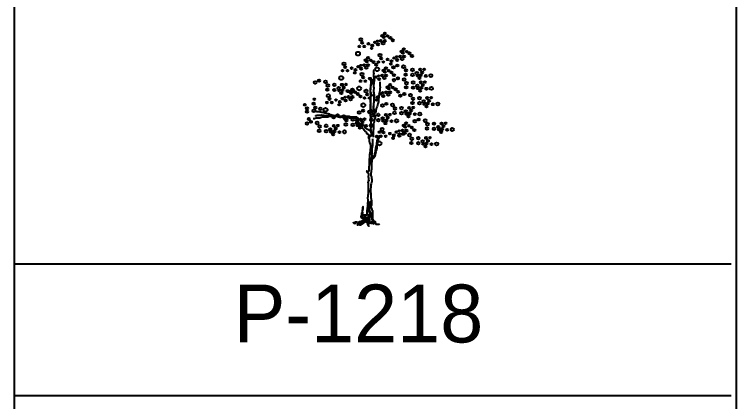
# Model space of a CAD drawing. Extents: x -74 to 94, y -49 to 40.
# Drawn here: x -26.63 to -19.14, y -39.67 to -35.65 of the extents above; entities that cross this region are included whole.
import ezdxf

# ---------------------------------------------------------------- set-up
doc = ezdxf.new("R2010")
doc.units = 0
doc.header["$LTSCALE"] = 100
doc.header["$MEASUREMENT"] = 0
doc.layers.add('FOLHA', color=3, linetype='CONTINUOUS')
doc.layers.add('P-ARVORE', color=2, linetype='CONTINUOUS')

# ---------------------------------------------------------------- blocks, each defined once
blk = doc.blocks.new('P-1218')
at = {"layer": 'P-ARVORE'}
for p, q in [((0.109, 2.281), (0.109, 2.305)), ((0.109, 2.305), (0.113, 2.291)), ((0.118, 2.252), (0.109, 2.281)), ((0.113, 2.291), (0.113, 2.262)), ((0.113, 2.262), (0.122, 2.247)), ((0.122, 2.242), (0.118, 2.252)), ((0.122, 2.257), (0.122, 2.266)), ((0.122, 2.266), (0.122, 2.242)), ((0.122, 2.247), (0.131, 2.266)), ((0.126, 2.237), (0.122, 2.257)), ((0.131, 2.247), (0.126, 2.262)), ((0.126, 2.262), (0.131, 2.252)), ((0.131, 2.252), (0.126, 2.237)), ((0.131, 2.266), (0.131, 2.247)), ((0.022, 1.815), (0.009, 1.825)), ((0.009, 1.825), (0.027, 1.82)), ((0.022, 1.776), (0.009, 1.81)), ((0.009, 1.81), (0.009, 1.796)), ((0.027, 1.796), (0.014, 1.82)), ((0.014, 1.82), (0.022, 1.776)), ((0.027, 1.82), (0.018, 1.825)), ((0.018, 1.825), (0.027, 1.825)), ((0.027, 1.82), (0.018, 1.82)), ((0.018, 1.82), (0.027, 1.82)), ((0.027, 1.776), (0.022, 1.815)), ((0.027, 1.825), (0.027, 1.834)), ((0.027, 1.834), (0.035, 1.83)), ((0.027, 1.83), (0.027, 1.796)), ((0.035, 1.83), (0.044, 1.834)), ((0.044, 1.834), (0.04, 1.834)), ((0.061, 1.922), (0.061, 1.902)), ((0.061, 1.922), (0.07, 1.922)), ((0.07, 1.922), (0.061, 1.922)), ((0.061, 1.902), (0.066, 1.893)), ((0.009, 1.796), (0.031, 1.762)), ((0.031, 1.762), (0.027, 1.776)), ((0.044, 1.349), (0.048, 1.329)), ((0.044, 1.32), (0.044, 1.349)), ((0.048, 1.363), (0.053, 1.373)), ((0.053, 1.373), (0.048, 1.363)), ((0.053, 1.291), (0.044, 1.32)), ((0.048, 1.329), (0.053, 1.315)), ((0.053, 1.315), (0.053, 1.291)), ((-0.307, 0.048), (-0.298, 0.033)), ((-0.298, 0.033), (-0.289, 0.024)), ((-0.289, 0.024), (-0.285, 0.014)), ((-0.285, 0.014), (-0.276, 0.009)), ((-0.276, 0.058), (-0.268, 0.043)), ((-0.276, 0.009), (-0.276, 0.004)), ((-0.268, 0.043), (-0.263, 0.028)), ((-0.263, 0.028), (-0.263, 0.014)), ((-0.263, 0.014), (-0.259, 0.009)), ((-0.25, 0.067), (-0.25, 0.043)), ((-0.25, 0.043), (-0.246, 0.024)), ((-0.246, 0.024), (-0.242, 0.014))]:
    blk.add_line(p, q, dxfattribs=at)
for points in [[(0.135, 2.3), (0.139, 2.31), (0.131, 2.33), (0.131, 2.349), (0.126, 2.368), (0.122, 2.398), (0.118, 2.412), (0.118, 2.427), (0.122, 2.436), (0.122, 2.509), (0.126, 2.519), (0.126, 2.529), (0.131, 2.538), (0.131, 2.713), (0.122, 2.723), (0.122, 2.791), (0.126, 2.815), (0.126, 2.83), (0.122, 2.854), (0.122, 2.902), (0.126, 2.922), (0.126, 2.936), (0.131, 2.961), (0.131, 3.019), (0.126, 3.043), (0.122, 3.063), (0.122, 3.116), (0.126, 3.126), (0.122, 3.135), (0.122, 3.184), (0.126, 3.194), (0.126, 3.203), (0.131, 3.213)], [(0.053, 2.898), (0.053, 2.839), (0.044, 2.815), (0.044, 2.781), (0.048, 2.752), (0.057, 2.723), (0.057, 2.703), (0.053, 2.723), (0.053, 2.781), (0.057, 2.805), (0.057, 2.825), (0.061, 2.839), (0.061, 2.864), (0.066, 2.888), (0.066, 2.975), (0.061, 2.99), (0.061, 3.014), (0.066, 3.024), (0.061, 3.038), (0.061, 3.053)], [(0.248, 2.956), (0.248, 2.941), (0.243, 2.922), (0.243, 2.888), (0.248, 2.868), (0.252, 2.844), (0.252, 2.834), (0.248, 2.82), (0.248, 2.771), (0.235, 2.713), (0.23, 2.689), (0.226, 2.66), (0.222, 2.64), (0.222, 2.626), (0.217, 2.611), (0.217, 2.538), (0.213, 2.519), (0.204, 2.495), (0.2, 2.47), (0.191, 2.446), (0.183, 2.432), (0.183, 2.422), (0.174, 2.412), (0.17, 2.398), (0.17, 2.388), (0.165, 2.373), (0.165, 2.359), (0.161, 2.349), (0.161, 2.334), (0.157, 2.325), (0.157, 2.315), (0.148, 2.305), (0.139, 2.3), (0.122, 2.3), (0.118, 2.305)], [(0.122, 2.737), (0.122, 2.66), (0.131, 2.631), (0.131, 2.592), (0.126, 2.572), (0.126, 2.558), (0.122, 2.543), (0.122, 2.529), (0.118, 2.519), (0.113, 2.495), (0.113, 2.465), (0.109, 2.446), (0.109, 2.432), (0.113, 2.422), (0.109, 2.407), (0.109, 2.325), (0.1, 2.32), (0.096, 2.33), (0.087, 2.344), (0.083, 2.354), (0.07, 2.359), (0.061, 2.393), (0.061, 2.461), (0.057, 2.485), (0.057, 2.533), (0.061, 2.548), (0.061, 2.669), (0.057, 2.694), (0.057, 2.703), (0.061, 2.684), (0.057, 2.66), (0.053, 2.631), (0.053, 2.601), (0.048, 2.577), (0.048, 2.538), (0.053, 2.514), (0.044, 2.475), (0.044, 2.334), (0.048, 2.315), (0.048, 2.296), (0.053, 2.271), (0.048, 2.247)], [(-0.753, 2.247), (-0.762, 2.247), (-0.788, 2.237), (-0.805, 2.232), (-0.818, 2.228), (-0.835, 2.223), (-0.887, 2.223), (-0.913, 2.218), (-0.931, 2.218), (-0.961, 2.213), (-0.996, 2.203), (-1.061, 2.203), (-1.074, 2.198), (-1.095, 2.194), (-1.108, 2.184), (-1.134, 2.184)], [(-0.112, 2.179), (-0.138, 2.169), (-0.168, 2.169), (-0.181, 2.174), (-0.194, 2.184), (-0.203, 2.198), (-0.211, 2.208), (-0.229, 2.218), (-0.333, 2.218), (-0.376, 2.228), (-0.389, 2.232), (-0.471, 2.232), (-0.489, 2.237), (-0.61, 2.237), (-0.632, 2.242), (-0.662, 2.242), (-0.679, 2.247), (-0.705, 2.252), (-0.718, 2.257), (-0.736, 2.257), (-0.749, 2.266), (-0.77, 2.271), (-0.792, 2.281), (-0.879, 2.305), (-0.892, 2.305), (-0.913, 2.31), (-0.931, 2.315), (-0.957, 2.32), (-0.974, 2.325), (-0.991, 2.325), (-1.017, 2.334), (-1.056, 2.334), (-1.074, 2.344), (-1.087, 2.344), (-1.095, 2.349), (-1.091, 2.349)], [(0.044, 1.839), (0.031, 1.834), (0.022, 1.834), (0.018, 1.844), (0.005, 1.859), (-0.012, 1.868), (-0.021, 1.878), (-0.025, 1.888), (-0.038, 1.907), (-0.047, 1.917), (-0.06, 1.927), (-0.081, 1.951), (-0.086, 1.965), (-0.103, 1.985), (-0.112, 1.999), (-0.116, 2.014), (-0.125, 2.019), (-0.133, 2.038), (-0.168, 2.077), (-0.181, 2.106), (-0.19, 2.121), (-0.194, 2.135), (-0.203, 2.145), (-0.203, 2.155), (-0.211, 2.165), (-0.22, 2.169), (-0.233, 2.165), (-0.246, 2.155), (-0.259, 2.15), (-0.246, 2.16), (-0.237, 2.169), (-0.233, 2.179), (-0.237, 2.189), (-0.25, 2.194), (-0.311, 2.194), (-0.341, 2.198), (-0.363, 2.203), (-0.385, 2.203), (-0.398, 2.208), (-0.415, 2.218), (-0.528, 2.218), (-0.536, 2.213), (-0.549, 2.218), (-0.567, 2.213), (-0.58, 2.213), (-0.597, 2.218), (-0.61, 2.218), (-0.632, 2.228), (-0.684, 2.242), (-0.705, 2.237), (-0.779, 2.237), (-0.801, 2.247), (-0.818, 2.247), (-0.835, 2.252), (-0.896, 2.252), (-0.913, 2.257), (-0.944, 2.257), (-0.961, 2.262), (-0.978, 2.257), (-1.061, 2.257), (-1.069, 2.252), (-1.082, 2.252), (-1.091, 2.247), (-1.087, 2.252)], [(0.048, 2.247), (0.053, 2.232), (0.053, 2.174), (0.057, 2.16), (0.057, 2.145), (0.061, 2.126), (0.061, 2.019), (0.057, 1.999), (0.053, 1.985), (0.053, 1.97), (0.057, 1.956), (0.057, 1.936), (0.061, 1.922), (0.061, 1.907), (0.066, 1.888), (0.066, 1.873), (0.07, 1.864), (0.07, 1.834), (0.07, 1.854), (0.066, 1.834), (0.061, 1.825), (0.057, 1.849), (0.057, 1.834), (0.048, 1.844), (0.044, 1.82), (0.035, 1.834), (0.035, 1.82), (0.027, 1.83)], [(0.139, 2.262), (0.139, 2.266), (0.131, 2.247), (0.131, 2.228), (0.131, 2.257), (0.139, 2.257), (0.139, 2.228), (0.144, 2.242), (0.144, 2.271), (0.148, 2.242), (0.148, 2.208), (0.144, 2.194), (0.139, 2.174), (0.131, 2.15), (0.126, 2.126), (0.122, 2.097), (0.118, 2.082), (0.118, 2.063), (0.113, 2.043), (0.113, 1.975), (0.109, 1.956), (0.105, 1.927), (0.105, 1.83), (0.109, 1.82), (0.109, 1.81)], [(0.07, 1.902), (0.07, 1.912), (0.053, 1.941), (0.044, 1.941), (0.018, 1.956), (-0.008, 1.965), (-0.025, 1.975), (-0.034, 1.985), (-0.051, 1.995), (-0.06, 2.009), (-0.064, 2.024), (-0.073, 2.038), (-0.077, 2.048), (-0.086, 2.053), (-0.103, 2.072), (-0.107, 2.082), (-0.116, 2.097), (-0.12, 2.111), (-0.133, 2.126), (-0.138, 2.135), (-0.138, 2.145), (-0.12, 2.155), (-0.125, 2.155)], [(0.235, 1.834), (0.213, 1.815), (0.204, 1.796), (0.2, 1.781), (0.2, 1.771), (0.196, 1.762), (0.187, 1.732), (0.183, 1.703), (0.174, 1.684), (0.174, 1.645), (0.17, 1.63), (0.165, 1.606), (0.157, 1.577), (0.157, 1.558), (0.152, 1.533), (0.148, 1.519), (0.148, 1.504), (0.144, 1.49), (0.144, 1.48), (0.139, 1.465), (0.139, 1.451), (0.135, 1.441), (0.131, 1.427), (0.122, 1.412), (0.105, 1.393), (0.1, 1.383), (0.074, 1.363), (0.048, 1.363), (0.044, 1.325), (0.053, 1.305), (0.053, 1.291), (0.048, 1.32), (0.044, 1.344), (0.048, 1.363), (0.044, 1.349), (0.053, 1.363), (0.048, 1.349), (0.048, 1.315), (0.053, 1.296)], [(0.235, 1.825), (0.226, 1.81), (0.226, 1.791), (0.222, 1.781), (0.213, 1.766), (0.209, 1.752), (0.209, 1.732), (0.204, 1.713), (0.2, 1.698), (0.191, 1.679), (0.191, 1.664), (0.183, 1.616), (0.183, 1.572), (0.178, 1.558), (0.174, 1.548), (0.17, 1.529), (0.161, 1.504), (0.157, 1.485), (0.157, 1.461), (0.152, 1.451), (0.152, 1.441), (0.148, 1.431), (0.144, 1.417), (0.135, 1.402), (0.131, 1.393), (0.122, 1.383), (0.118, 1.373), (0.105, 1.363), (0.079, 1.334), (0.066, 1.325), (0.057, 1.305), (0.057, 1.271), (0.061, 1.262), (0.07, 1.276), (0.074, 1.305), (0.074, 1.32), (0.079, 1.329), (0.079, 1.305), (0.074, 1.266), (0.074, 1.262)], [(0.027, 1.766), (0.022, 1.742), (0.022, 1.718), (0.031, 1.703), (0.035, 1.689), (0.044, 1.679), (0.048, 1.655), (0.053, 1.645), (0.053, 1.572), (0.048, 1.553), (0.048, 1.524), (0.04, 1.485), (0.04, 1.465), (0.035, 1.446), (0.035, 1.397), (0.031, 1.383), (0.031, 1.373), (0.027, 1.363), (0.027, 1.262), (0.022, 1.247), (0.022, 1.213), (0.018, 1.198), (0.018, 1.101), (0.009, 1.092), (0.001, 1.087), (-0.016, 1.096), (-0.021, 1.106), (-0.021, 1.087), (-0.016, 1.077), (-0.003, 1.072), (0.005, 1.058), (0.009, 1.048), (0.014, 1.033), (0.014, 1.019), (0.005, 0.99), (0.005, 0.98), (0.009, 0.961), (0.009, 0.927), (0.014, 0.917), (0.022, 0.907), (0.014, 0.897), (0.005, 0.897), (0.001, 0.888), (0.001, 0.878), (-0.003, 0.868), (0.001, 0.859), (0.001, 0.839), (0.005, 0.829), (0.001, 0.815), (0.001, 0.766), (0.005, 0.747), (0.001, 0.732), (0.001, 0.621), (-0.003, 0.601), (-0.003, 0.572), (-0.008, 0.558), (-0.008, 0.538), (-0.003, 0.514), (-0.003, 0.461), (-0.008, 0.436), (-0.008, 0.417), (-0.003, 0.402), (-0.008, 0.388), (-0.008, 0.373), (-0.016, 0.334), (-0.016, 0.305), (-0.021, 0.295), (-0.021, 0.242), (-0.025, 0.227), (-0.025, 0.218), (-0.038, 0.189), (-0.103, 0.189), (-0.112, 0.198), (-0.12, 0.213), (-0.116, 0.223), (-0.112, 0.232), (-0.112, 0.266), (-0.107, 0.291), (-0.107, 0.315), (-0.103, 0.339), (-0.103, 0.315), (-0.12, 0.257), (-0.12, 0.227), (-0.12, 0.242), (-0.12, 0.232), (-0.125, 0.223), (-0.133, 0.208), (-0.133, 0.193), (-0.125, 0.189)], [(0.096, 1.771), (0.096, 1.65), (0.092, 1.63), (0.087, 1.597), (0.083, 1.567), (0.079, 1.543), (0.079, 1.47), (0.074, 1.456), (0.079, 1.431), (0.079, 1.407), (0.083, 1.397), (0.083, 1.393)], [(0.074, 1.252), (0.079, 1.276), (0.083, 1.31), (0.074, 1.286), (0.074, 1.252), (0.07, 1.242), (0.074, 1.252), (0.074, 1.266), (0.074, 1.252), (0.07, 1.228), (0.07, 1.189), (0.074, 1.174), (0.07, 1.16), (0.07, 1.13), (0.066, 1.121), (0.066, 1.082), (0.061, 1.067), (0.061, 1.014), (0.066, 0.999), (0.07, 0.98), (0.074, 0.965), (0.074, 0.946), (0.079, 0.927), (0.079, 0.883), (0.07, 0.873), (0.066, 0.839), (0.061, 0.815), (0.057, 0.8), (0.057, 0.766), (0.053, 0.737), (0.053, 0.66), (0.057, 0.635), (0.057, 0.611), (0.061, 0.592), (0.061, 0.543), (0.066, 0.528), (0.066, 0.509), (0.07, 0.494), (0.07, 0.397), (0.066, 0.383), (0.061, 0.373), (0.057, 0.359), (0.066, 0.339), (0.074, 0.329), (0.083, 0.315), (0.083, 0.305), (0.092, 0.286), (0.096, 0.261), (0.096, 0.189)], [(0.048, 0.679), (0.044, 0.703), (0.044, 0.679), (0.04, 0.689), (0.035, 0.703), (0.04, 0.679), (0.035, 0.698), (0.031, 0.689), (0.027, 0.698), (0.027, 0.684), (0.018, 0.708), (0.014, 0.694), (0.009, 0.718), (0.009, 0.723)], [(0.053, 0.494), (0.057, 0.465), (0.061, 0.446), (0.066, 0.431), (0.048, 0.475), (0.044, 0.451), (0.048, 0.422), (0.04, 0.461), (0.044, 0.422), (0.048, 0.402), (0.04, 0.431), (0.027, 0.446), (0.027, 0.431), (0.044, 0.388), (0.027, 0.427), (0.027, 0.407), (0.04, 0.368), (0.018, 0.402), (0.031, 0.359), (0.04, 0.339), (0.022, 0.363), (0.014, 0.368), (0.027, 0.329), (0.035, 0.315), (0.022, 0.334), (0.009, 0.344), (0.027, 0.315), (0.04, 0.295), (0.027, 0.31)], [(0.014, 0.261), (0.018, 0.261), (0.014, 0.271), (0.009, 0.295), (0.027, 0.281), (0.035, 0.271), (0.018, 0.3), (0.014, 0.32), (0.027, 0.31), (0.035, 0.281), (0.048, 0.252), (0.053, 0.237), (0.053, 0.218), (0.057, 0.198), (0.057, 0.174), (0.061, 0.174)], [(-0.021, 0.111), (-0.029, 0.126), (-0.038, 0.13), (-0.051, 0.135), (-0.064, 0.135), (-0.081, 0.14), (-0.094, 0.145), (-0.112, 0.164), (-0.125, 0.208), (-0.12, 0.227), (-0.125, 0.208), (-0.125, 0.193), (-0.125, 0.237), (-0.116, 0.257), (-0.12, 0.237), (-0.125, 0.208), (-0.125, 0.198), (-0.138, 0.184), (-0.138, 0.174), (-0.142, 0.164), (-0.138, 0.155), (-0.125, 0.135), (-0.138, 0.15), (-0.138, 0.169), (-0.138, 0.14), (-0.103, 0.121), (-0.094, 0.111), (-0.086, 0.106)], [(-0.034, 0.198), (-0.042, 0.179), (-0.051, 0.174), (-0.051, 0.164), (-0.077, 0.15), (-0.077, 0.145)], [(-0.016, 0.033), (-0.012, 0.043), (-0.003, 0.067), (0.001, 0.087), (0.009, 0.111), (0.022, 0.126), (0.027, 0.135), (0.035, 0.092), (0.035, 0.028), (0.04, 0.014), (0.044, 0.033), (0.035, 0.077), (0.035, 0.111), (0.04, 0.135), (0.048, 0.145), (0.048, 0.16), (0.04, 0.164), (0.031, 0.174), (0.018, 0.174), (0.009, 0.189), (0.001, 0.193), (0.001, 0.126), (-0.008, 0.087), (-0.008, 0.14), (-0.003, 0.15), (0.009, 0.164), (0.022, 0.174)], [(0.027, 0.252), (0.035, 0.252), (0.035, 0.169), (0.031, 0.164)], [(0.087, 0.189), (0.083, 0.179), (0.083, 0.15), (0.079, 0.14), (0.079, 0.126), (0.083, 0.116), (0.079, 0.106), (0.092, 0.082), (0.092, 0.072), (0.105, 0.067), (0.113, 0.062), (0.105, 0.058), (0.118, 0.058), (0.105, 0.053), (0.118, 0.053), (0.118, 0.043), (0.131, 0.033), (0.131, 0.024), (0.139, 0.043), (0.148, 0.058), (0.148, 0.033), (0.144, 0.024), (0.157, 0.014), (0.165, 0.004), (0.174, 0.004), (0.187, -0.001), (0.23, -0.001), (0.239, -0.006)], [(0.092, 0.189), (0.092, 0.179), (0.096, 0.169), (0.092, 0.155), (0.096, 0.145), (0.096, 0.111), (0.1, 0.096), (0.105, 0.087), (0.113, 0.082), (0.113, 0.072), (0.122, 0.067), (0.122, 0.058), (0.139, 0.048), (0.148, 0.038), (0.157, 0.033), (0.157, 0.014), (0.165, 0.014), (0.174, 0.004), (0.174, 0.009)], [(-0.025, 0.082), (-0.034, 0.087), (-0.047, 0.096), (-0.055, 0.096), (-0.068, 0.092), (-0.077, 0.092), (-0.086, 0.096), (-0.086, 0.106), (-0.09, 0.087), (-0.103, 0.067), (-0.112, 0.062), (-0.125, 0.062), (-0.138, 0.058), (-0.151, 0.048), (-0.181, 0.048), (-0.194, 0.038), (-0.203, 0.038), (-0.211, 0.043), (-0.216, 0.043)], [(0.027, -0.049), (0.018, -0.035), (0.009, -0.03), (0.001, -0.02), (-0.008, -0.001), (-0.008, 0.014), (0.001, 0.024), (0.001, 0.033), (-0.008, 0.043), (-0.025, 0.053), (-0.034, 0.053), (-0.042, 0.058), (-0.064, 0.058), (-0.077, 0.053), (-0.086, 0.043), (-0.094, 0.024), (-0.103, 0.014), (-0.125, -0.001), (-0.138, -0.015), (-0.151, -0.02), (-0.172, -0.02), (-0.185, -0.015), (-0.198, -0.015), (-0.216, -0.02), (-0.203, 0.009), (-0.198, 0.024), (-0.181, 0.024), (-0.159, 0.019), (-0.142, 0.024), (-0.103, 0.053), (-0.094, 0.058), (-0.077, 0.062), (-0.068, 0.058), (-0.055, 0.058), (-0.042, 0.053), (-0.034, 0.048), (-0.016, 0.048), (-0.008, 0.043), (0.001, 0.028), (0.001, -0.025), (0.009, -0.035), (0.018, -0.04), (0.018, -0.044)], [(0.126, -0.001), (0.1, 0.019), (0.092, 0.024), (0.083, 0.014), (0.079, 0.024), (0.074, 0.014), (0.079, 0.038), (0.079, 0.024), (0.079, 0.038), (0.07, 0.024), (0.07, 0.053), (0.07, 0.043), (0.066, 0.024), (0.066, 0.053)]]:
    blk.add_lwpolyline(points, dxfattribs=at)
blk.add_lwpolyline([(-0.116, 0.242), (-0.116, 0.223), (-0.116, 0.242), (-0.112, 0.261), (-0.112, 0.286), (-0.107, 0.305), (-0.107, 0.315), (-0.103, 0.325), (-0.103, 0.339), (-0.099, 0.359), (-0.107, 0.359), (-0.112, 0.334), (-0.112, 0.305), (-0.12, 0.276), (-0.12, 0.252)], close=True, dxfattribs=at)
at = {"layer": 'P-ARVORE', "linetype": 'CONTINUOUS'}
for centre, radius in [((0.297, 3.91), 0.0209), ((0.327, 3.884), 0.0209), ((0.349, 3.958), 0.0209), ((0.407, 3.905), 0.0176), ((-0.148, 3.832), 0.0305), ((-0.122, 3.764), 0.0209), ((0.01, 3.743), 0.0176), ((0.143, 3.773), 0.0176), ((0.199, 3.8), 0.0128), ((0.209, 3.731), 0.0224), ((0.269, 3.806), 0.0209), ((0.314, 3.758), 0.0272), ((0.349, 3.806), 0.0224), ((0.465, 3.868), 0.0224), ((0.517, 3.815), 0.0224), ((-0.178, 3.689), 0.0176), ((-0.078, 3.689), 0.0176), ((0.076, 3.648), 0.0176), ((0.09, 3.707), 0.0209), ((0.693, 3.586), 0.0209), ((0.746, 3.634), 0.0209), ((0.804, 3.58), 0.0176), ((-0.206, 3.539), 0.04), ((0.001, 3.453), 0.0209), ((0.249, 3.508), 0.0305), ((0.274, 3.439), 0.0209), ((0.54, 3.449), 0.0176), ((0.596, 3.475), 0.0128), ((0.666, 3.481), 0.0209), ((0.711, 3.434), 0.0272), ((0.724, 3.559), 0.0209), ((0.746, 3.481), 0.0224), ((0.861, 3.544), 0.0224), ((0.914, 3.491), 0.0224), ((-0.497, 3.328), 0.0305), ((-0.149, 3.295), 0.0128), ((-0.079, 3.301), 0.0209), ((-0.052, 3.406), 0.0209), ((-0.022, 3.379), 0.0209), ((0.001, 3.301), 0.0224), ((0.058, 3.4), 0.0176), ((0.116, 3.364), 0.0224), ((0.169, 3.311), 0.0224), ((0.218, 3.365), 0.0176), ((0.319, 3.365), 0.0176), ((0.407, 3.418), 0.0176), ((0.473, 3.323), 0.0176), ((0.487, 3.382), 0.0209), ((0.605, 3.407), 0.0224), ((0.608, 3.292), 0.0224), ((0.74, 3.267), 0.0304), ((-0.527, 3.185), 0.0176), ((-0.471, 3.259), 0.0209), ((-0.426, 3.185), 0.0176), ((-0.338, 3.238), 0.0176), ((-0.273, 3.143), 0.0176), ((-0.258, 3.202), 0.0209), ((-0.205, 3.269), 0.0176), ((-0.14, 3.227), 0.0224), ((-0.034, 3.253), 0.0272), ((0.191, 3.215), 0.04), ((0.321, 3.189), 0.0209), ((0.351, 3.163), 0.0209), ((0.374, 3.237), 0.0209), ((0.431, 3.184), 0.0176), ((0.489, 3.148), 0.0224), ((0.529, 3.255), 0.0267), ((0.789, 3.193), 0.0272), ((0.925, 3.204), 0.0272), ((1.013, 3.135), 0.0256), ((1.084, 3.208), 0.0209), ((1.124, 3.151), 0.0209), ((1.167, 3.214), 0.0176), ((-1.014, 2.979), 0.0224), ((-0.554, 3.034), 0.04), ((-0.124, 3.111), 0.0305), ((-0.098, 3.043), 0.0209), ((0.034, 3.022), 0.0176), ((0.114, 2.986), 0.0209), ((0.167, 3.052), 0.0176), ((0.223, 3.079), 0.0128), ((0.233, 3.01), 0.0224), ((0.294, 3.085), 0.0209), ((0.338, 3.037), 0.0272), ((0.374, 3.085), 0.0224), ((0.541, 2.991), 0.0267), ((0.541, 3.094), 0.0224), ((0.621, 3.027), 0.0224), ((0.752, 3.003), 0.0304), ((0.78, 3.103), 0.0256), ((0.925, 3.097), 0.0272), ((1.023, 3.082), 0.0176), ((1.071, 3.031), 0.0209), ((1.093, 3.094), 0.0224), ((1.199, 3.076), 0.0209), ((1.304, 3.082), 0.0324), ((-1.094, 2.943), 0.0267), ((-0.883, 2.954), 0.0304), ((-0.834, 2.88), 0.0272), ((-0.698, 2.892), 0.0272), ((-0.61, 2.823), 0.0256), ((-0.539, 2.895), 0.0209), ((-0.499, 2.838), 0.0209), ((-0.456, 2.901), 0.0176), ((-0.182, 2.818), 0.04), ((-0.154, 2.969), 0.0176), ((-0.054, 2.969), 0.0176), ((0.1, 2.927), 0.0176), ((0.405, 2.841), 0.0209), ((0.458, 2.889), 0.0209), ((0.515, 2.835), 0.0176), ((0.792, 2.839), 0.0256), ((0.801, 2.928), 0.0272), ((0.937, 2.94), 0.0272), ((0.937, 2.833), 0.0272), ((1.025, 2.871), 0.0256), ((1.096, 2.944), 0.0209), ((1.105, 2.829), 0.0224), ((1.136, 2.886), 0.0209), ((1.179, 2.949), 0.0176), ((1.316, 2.818), 0.0324), ((-0.843, 2.791), 0.0256), ((-0.821, 2.667), 0.0305), ((-0.698, 2.785), 0.0272), ((-0.6, 2.77), 0.0176), ((-0.552, 2.718), 0.0209), ((-0.53, 2.781), 0.0224), ((-0.424, 2.764), 0.0209), ((-0.377, 2.745), 0.0209), ((-0.346, 2.718), 0.0209), ((-0.319, 2.77), 0.0324), ((-0.324, 2.793), 0.0209), ((-0.266, 2.739), 0.0176), ((-0.209, 2.703), 0.0224), ((-0.04, 2.763), 0.0305), ((-0.014, 2.694), 0.0209), ((0.251, 2.704), 0.0176), ((0.307, 2.731), 0.0128), ((0.378, 2.736), 0.0209), ((0.422, 2.689), 0.0272), ((0.435, 2.814), 0.0209), ((0.458, 2.736), 0.0224), ((0.573, 2.799), 0.0224), ((0.626, 2.746), 0.0224), ((0.753, 2.703), 0.0224), ((0.884, 2.678), 0.0304), ((1.035, 2.818), 0.0176), ((1.083, 2.766), 0.0209), ((1.211, 2.812), 0.0209), ((-1.112, 2.593), 0.0176), ((-0.796, 2.598), 0.0209), ((-0.663, 2.577), 0.0176), ((-0.583, 2.541), 0.0209), ((-0.53, 2.608), 0.0176), ((-0.474, 2.635), 0.0128), ((-0.464, 2.566), 0.0224), ((-0.404, 2.64), 0.0209), ((-0.359, 2.593), 0.0272), ((-0.324, 2.64), 0.0224), ((-0.156, 2.65), 0.0224), ((-0.07, 2.62), 0.0176), ((0.031, 2.62), 0.0176), ((0.119, 2.674), 0.0176), ((0.184, 2.578), 0.0176), ((0.199, 2.637), 0.0209), ((0.317, 2.662), 0.0224), ((0.673, 2.667), 0.0267), ((0.933, 2.604), 0.0272), ((1.069, 2.615), 0.0272), ((1.157, 2.547), 0.0256), ((1.228, 2.619), 0.0209), ((1.268, 2.562), 0.0209), ((1.311, 2.625), 0.0176), ((-1.311, 2.479), 0.0176), ((-1.263, 2.404), 0.0224), ((-1.125, 2.503), 0.0224), ((-1.09, 2.42), 0.0224), ((-0.989, 2.395), 0.0272), ((-0.879, 2.374), 0.04), ((-0.852, 2.524), 0.0176), ((-0.751, 2.524), 0.0176), ((-0.597, 2.482), 0.0176), ((-0.097, 2.47), 0.04), ((0.3, 2.463), 0.0267), ((0.38, 2.499), 0.0224), ((0.511, 2.474), 0.0304), ((0.561, 2.4), 0.0272), ((0.697, 2.411), 0.0272), ((0.855, 2.415), 0.0209), ((0.924, 2.514), 0.0256), ((0.938, 2.421), 0.0176), ((1.069, 2.509), 0.0272), ((1.167, 2.493), 0.0176), ((1.215, 2.442), 0.0209), ((1.237, 2.505), 0.0224), ((1.343, 2.488), 0.0209), ((1.449, 2.493), 0.0324), ((-1.263, 2.336), 0.0224), ((-1.122, 2.353), 0.0304), ((-0.71, 2.222), 0.0267), ((-0.63, 2.258), 0.0224), ((-0.499, 2.234), 0.0304), ((-0.181, 2.318), 0.0267), ((-0.101, 2.355), 0.0224), ((0.03, 2.33), 0.0304), ((0.08, 2.256), 0.0272), ((0.216, 2.267), 0.0272), ((0.374, 2.271), 0.0209), ((0.457, 2.276), 0.0176), ((0.551, 2.31), 0.0256), ((0.697, 2.304), 0.0272), ((0.785, 2.343), 0.0256), ((0.794, 2.289), 0.0176), ((0.842, 2.238), 0.0209), ((0.865, 2.301), 0.0224), ((0.895, 2.358), 0.0209), ((0.97, 2.284), 0.0209), ((1.076, 2.289), 0.0324), ((-1.263, 2.09), 0.0267), ((-1.227, 2.185), 0.0224), ((-1.183, 2.126), 0.0224), ((-1.052, 2.102), 0.0304), ((-0.465, 2.189), 0.0324), ((-0.449, 2.159), 0.0272), ((-0.313, 2.171), 0.0272), ((-0.225, 2.102), 0.0256), ((-0.155, 2.175), 0.0209), ((-0.115, 2.118), 0.0209), ((-0.071, 2.18), 0.0176), ((0.07, 2.166), 0.0256), ((0.216, 2.16), 0.0272), ((0.304, 2.198), 0.0256), ((0.313, 2.145), 0.0176), ((0.361, 2.094), 0.0209), ((0.384, 2.157), 0.0224), ((0.414, 2.214), 0.0209), ((0.489, 2.139), 0.0209), ((0.595, 2.145), 0.0324), ((0.794, 2.096), 0.0209), ((0.973, 2.138), 0.0267), ((1.053, 2.174), 0.0224), ((1.184, 2.15), 0.0304), ((1.234, 2.075), 0.0272), ((1.37, 2.087), 0.0272), ((1.528, 2.091), 0.0209), ((1.611, 2.096), 0.0176), ((-1.012, 1.938), 0.0256), ((-1.002, 2.027), 0.0272), ((-0.866, 2.039), 0.0272), ((-0.866, 1.932), 0.0272), ((-0.778, 1.97), 0.0256), ((-0.708, 2.043), 0.0209), ((-0.698, 1.928), 0.0224), ((-0.668, 1.985), 0.0209), ((-0.624, 2.048), 0.0176), ((-0.487, 1.917), 0.0324), ((-0.459, 2.07), 0.0256), ((-0.313, 2.064), 0.0272), ((-0.215, 2.049), 0.0176), ((-0.167, 1.998), 0.0209), ((-0.145, 2.06), 0.0224), ((-0.04, 2.043), 0.0209), ((0.066, 2.049), 0.0324), ((0.297, 1.97), 0.0305), ((0.644, 1.938), 0.0128), ((0.714, 1.943), 0.0209), ((0.741, 2.048), 0.0209), ((0.772, 2.022), 0.0209), ((0.794, 1.943), 0.0224), ((0.852, 2.043), 0.0176), ((0.909, 2.006), 0.0224), ((0.962, 1.953), 0.0224), ((1.224, 1.986), 0.0256), ((1.37, 1.98), 0.0272), ((1.458, 2.018), 0.0256), ((1.468, 1.965), 0.0176), ((1.538, 1.976), 0.0224), ((1.568, 2.033), 0.0209), ((1.643, 1.959), 0.0209), ((1.749, 1.965), 0.0324), ((-0.768, 1.917), 0.0176), ((-0.72, 1.865), 0.0209), ((-0.592, 1.911), 0.0209), ((0.182, 1.818), 0.0208), ((0.239, 1.911), 0.0176), ((0.266, 1.827), 0.0176), ((0.322, 1.902), 0.0209), ((0.367, 1.827), 0.0176), ((0.455, 1.881), 0.0176), ((0.521, 1.785), 0.0176), ((0.535, 1.844), 0.0209), ((0.588, 1.911), 0.0176), ((0.649, 1.838), 0.0267), ((0.654, 1.869), 0.0224), ((0.729, 1.874), 0.0224), ((0.759, 1.896), 0.0272), ((0.86, 1.849), 0.0304), ((0.909, 1.775), 0.0272), ((1.045, 1.786), 0.0272), ((1.204, 1.79), 0.0209), ((1.287, 1.796), 0.0176), ((1.516, 1.913), 0.0209), ((0.239, 1.677), 0.04), ((0.9, 1.686), 0.0256), ((1.045, 1.68), 0.0272), ((1.133, 1.718), 0.0256), ((1.143, 1.665), 0.0176), ((1.213, 1.676), 0.0224), ((1.244, 1.733), 0.0209), ((1.319, 1.659), 0.0209), ((1.424, 1.665), 0.0324), ((1.191, 1.613), 0.0209)]:
    blk.add_circle(centre, radius, dxfattribs=at)
blk = doc.blocks.new('FOLHAVERDE')
at = {"layer": 'FOLHA', "linetype": 'CONTINUOUS'}
blk.add_line((-5.4555, 2.298), (-5.4555, 37.298), dxfattribs=at)

msp = doc.modelspace()

# ---------------------------------------------------------------- linework, layer by layer
at = {"layer": 'FOLHA', "linetype": 'CONTINUOUS'}
for p, q in [((-26.6307, -44.8984), (-26.6307, -16.1121)), ((-26.6307, -38.239), (-19.201, -38.239)), ((-26.6307, -39.6056), (-19.201, -39.6056))]:
    msp.add_line(p, q, dxfattribs=at)
at = {"layer": 'P-ARVORE', "linetype": 'CONTINUOUS'}
msp.add_line((-19.144, -46.4928), (-19.144, -13.4928), dxfattribs=at)

# ---------------------------------------------------------------- block references
msp.add_blockref('FOLHAVERDE', (-13.6886, -48.7908), dxfattribs=at)
at = {"layer": 'P-ARVORE', "linetype": 'CONTINUOUS', "xscale": 0.5, "yscale": 0.5, "zscale": 0.5}
msp.add_blockref('P-1218', (-22.9655, -37.8282), dxfattribs=at)

# ---------------------------------------------------------------- texts
at = {"layer": 'FOLHA', "linetype": 'CONTINUOUS'}
msp.add_text('P-1218', height=0.6, dxfattribs=at).set_placement((-24.3574, -39.0538))

doc.saveas('drawing.dxf')
